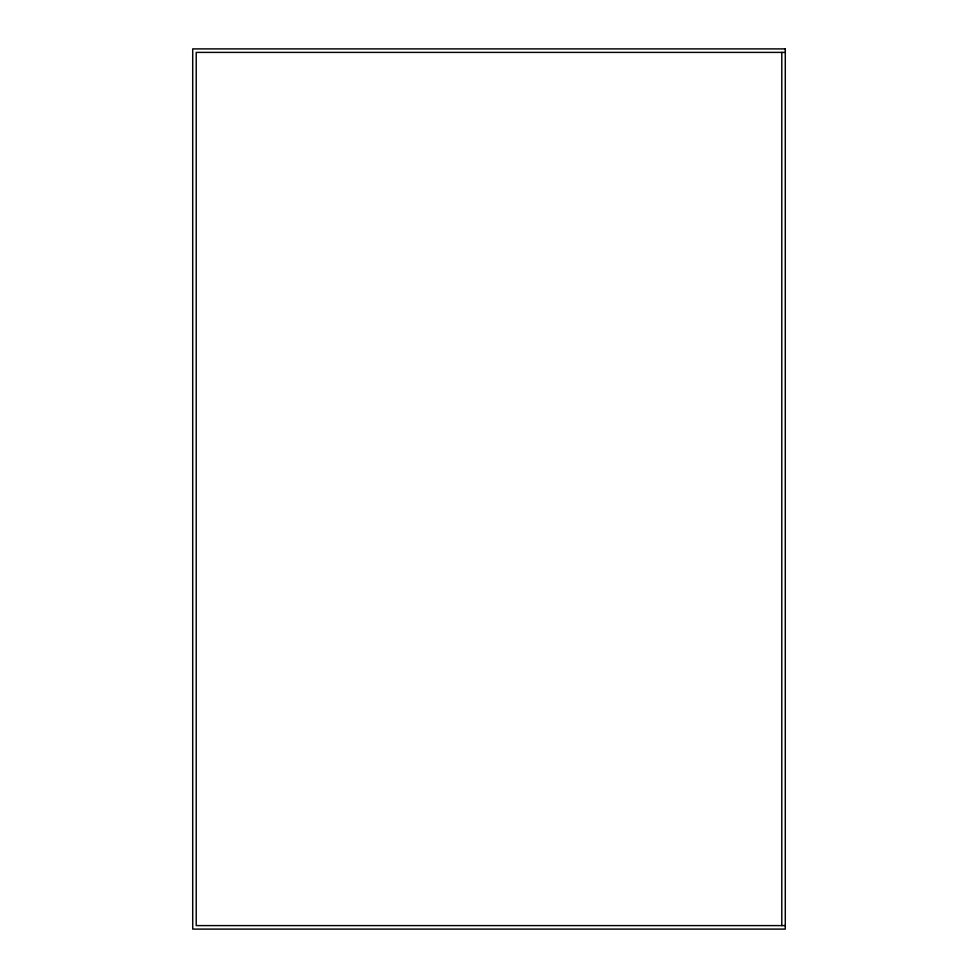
<?xml version="1.0" encoding="UTF-8"?>
<svg xmlns="http://www.w3.org/2000/svg" width="978" height="978" viewBox="0 0 978 978"><rect width="100%" height="100%" fill="white"/><g stroke="black" fill="none" stroke-linecap="round" stroke-linejoin="round"><path stroke-width="1.47" d="M785.285 52.396L196.211 52.396L196.211 925.604L785.285 925.604M781.789 52.396L781.789 925.604M785.285 48.9L192.715 48.9L192.715 929.1L785.285 929.1L785.285 48.9"/></g></svg>
